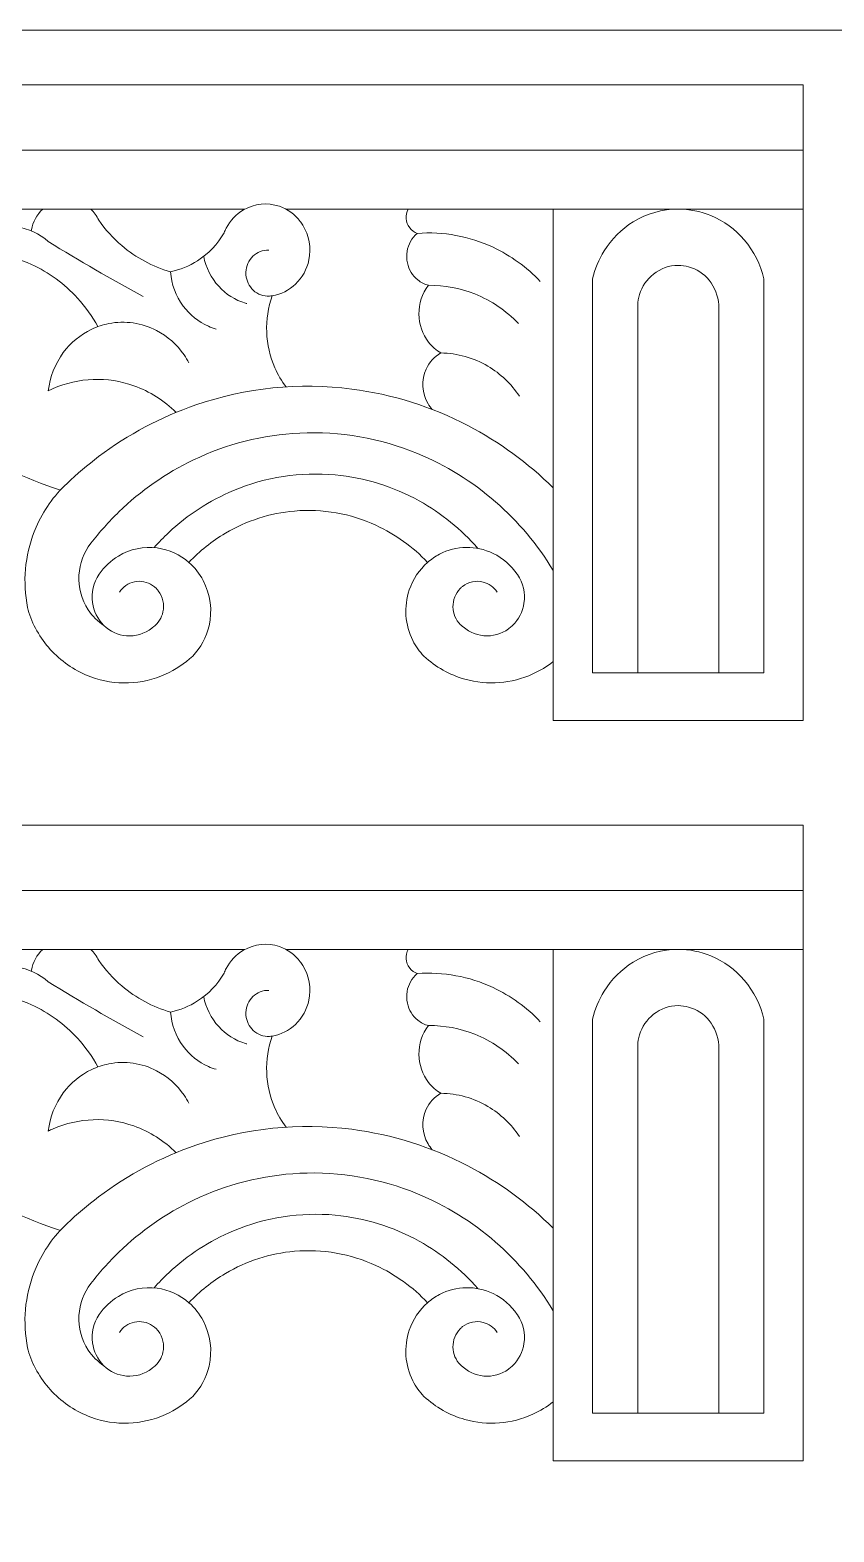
# Model space of a CAD drawing. Header units: millimetres. Extents: x 5151 to 5395, y 762 to 1020.
# Drawn here: x 5324.7 to 5354.1, y 965.2 to 1020 of the extents above; entities that cross this region are included whole.
import ezdxf

# ---------------------------------------------------------------- set-up
doc = ezdxf.new("R2010")
doc.units = ezdxf.units.MM
doc.header["$MEASUREMENT"] = 0
doc.layers.add('SITARA ALL', color=18, linetype='Continuous', true_color=0x000000)

msp = doc.modelspace()

# ---------------------------------------------------------------- linework, layer by layer
at = {"layer": 'SITARA ALL', "lineweight": 9}
for points, knots in [([(5151.033, 1020.027), (5151.033, 1020.027), (5395.033, 1020.027), (5395.033, 1020.027), (5395.033, 1020.027), (5395.033, 898.027), (5395.033, 898.027), (5395.033, 898.027), (5151.033, 898.027), (5151.033, 898.027), (5151.033, 898.027), (5151.033, 1020.027), (5151.033, 1020.027)], [0, 0, 0, 0, 0.25, 0.25, 0.25, 0.5, 0.5, 0.5, 0.75, 0.75, 0.75, 1, 1, 1, 1]), ([(5162.156, 1013.497), (5162.156, 1013.497), (5162.156, 994.845), (5162.156, 994.845), (5162.156, 994.845), (5153.033, 994.845), (5153.033, 994.845), (5153.033, 994.845), (5153.033, 1018.027), (5153.033, 1018.027), (5153.033, 1018.027), (5252.987, 1018.027), (5252.987, 1018.027), (5252.987, 1018.027), (5352.941, 1018.027), (5352.941, 1018.027), (5352.941, 1018.027), (5352.941, 994.845), (5352.941, 994.845), (5352.941, 994.845), (5343.818, 994.845), (5343.818, 994.845), (5343.818, 994.845), (5343.818, 1013.497), (5343.818, 1013.497)], [0, 0, 0, 0, 0.111111, 0.111111, 0.111111, 0.222222, 0.222222, 0.222222, 0.333333, 0.333333, 0.333333, 0.444444, 0.444444, 0.444444, 0.555556, 0.555556, 0.555556, 0.666667, 0.666667, 0.666667, 0.777778, 0.777778, 0.777778, 1, 1, 1, 1]), ([(5153.033, 1015.646), (5153.033, 1015.646), (5252.987, 1015.646), (5252.987, 1015.646), (5252.987, 1015.646), (5352.941, 1015.646), (5352.941, 1015.646)], [0, 0, 0, 0, 0.333333, 0.333333, 0.333333, 1, 1, 1, 1]), ([(5325.827, 1003.248), (5324.518, 1003.657), (5323.281, 1004.268), (5322.162, 1005.06), (5321.094, 1005.814), (5320.142, 1006.719), (5319.334, 1007.746), (5318.784, 1008.445), (5318.303, 1009.196), (5317.896, 1009.987), (5317.632, 1009.833), (5317.42, 1009.603), (5317.288, 1009.327), (5317.179, 1009.102), (5317.125, 1008.856), (5317.128, 1008.607), (5317.004, 1009.351), (5316.719, 1010.059), (5316.294, 1010.683), (5315.939, 1011.204), (5315.489, 1011.653), (5314.967, 1012.007), (5314.386, 1012.243), (5313.862, 1012.601), (5313.431, 1013.056), (5313.177, 1013.323), (5312.957, 1013.621), (5312.775, 1013.941), (5312.375, 1013.329), (5312.124, 1012.631), (5312.043, 1011.903), (5311.944, 1011.035), (5312.089, 1010.157), (5312.461, 1009.367), (5312.571, 1009.134), (5312.7, 1008.911), (5312.847, 1008.7), (5312.707, 1008.601), (5312.617, 1008.447), (5312.598, 1008.277), (5312.59, 1008.208), (5312.594, 1008.138), (5312.61, 1008.07)], [0, 0, 0, 0, 0.066667, 0.066667, 0.066667, 0.133333, 0.133333, 0.133333, 0.2, 0.2, 0.2, 0.266667, 0.266667, 0.266667, 0.333333, 0.333333, 0.333333, 0.4, 0.4, 0.4, 0.466667, 0.466667, 0.466667, 0.533333, 0.533333, 0.533333, 0.6, 0.6, 0.6, 0.666667, 0.666667, 0.666667, 0.733333, 0.733333, 0.733333, 0.8, 0.8, 0.8, 0.866667, 0.866667, 0.866667, 1, 1, 1, 1]), ([(5325.184, 1013.497), (5324.968, 1013.294), (5324.824, 1013.027), (5324.773, 1012.736), (5324.773, 1012.736), (5324.768, 1012.703), (5324.768, 1012.703)], [0, 0, 0, 0, 0.333333, 0.333333, 0.333333, 1, 1, 1, 1]), ([(5329.848, 1011.211), (5329.194, 1011.397), (5328.587, 1011.722), (5328.07, 1012.164), (5327.75, 1012.437), (5327.467, 1012.75), (5327.228, 1013.096), (5327.156, 1013.246), (5327.056, 1013.383), (5326.934, 1013.497)], [0, 0, 0, 0, 0.25, 0.25, 0.25, 0.5, 0.5, 0.5, 1, 1, 1, 1]), ([(5333.436, 1012.002), (5333.221, 1012.008), (5333.012, 1011.927), (5332.858, 1011.777), (5332.702, 1011.624), (5332.61, 1011.417), (5332.601, 1011.199), (5332.6, 1011.165), (5332.6, 1011.13), (5332.603, 1011.096), (5332.618, 1010.883), (5332.713, 1010.683), (5332.869, 1010.537), (5333.029, 1010.386), (5333.245, 1010.309), (5333.464, 1010.323), (5333.497, 1010.325), (5333.53, 1010.33), (5333.562, 1010.336), (5333.882, 1010.389), (5334.178, 1010.537), (5334.411, 1010.761), (5334.658, 1010.999), (5334.828, 1011.305), (5334.898, 1011.641), (5334.99, 1012.078), (5334.91, 1012.534), (5334.675, 1012.914), (5334.646, 1012.96), (5334.616, 1013.004), (5334.583, 1013.047), (5334.389, 1013.302), (5334.124, 1013.494), (5333.821, 1013.599), (5333.387, 1013.747), (5332.909, 1013.7), (5332.513, 1013.467), (5332.243, 1013.308), (5332.023, 1013.076), (5331.879, 1012.798), (5331.851, 1012.744), (5331.826, 1012.688), (5331.804, 1012.632), (5331.567, 1012.22), (5331.236, 1011.871), (5330.838, 1011.614), (5330.536, 1011.419), (5330.2, 1011.282), (5329.848, 1011.211), (5329.882, 1010.76), (5330.043, 1010.327), (5330.311, 1009.962), (5330.549, 1009.639), (5330.866, 1009.385), (5331.232, 1009.223), (5331.324, 1009.182), (5331.419, 1009.148), (5331.516, 1009.121)], [0, 0, 0, 0, 0.05, 0.05, 0.05, 0.1, 0.1, 0.1, 0.15, 0.15, 0.15, 0.2, 0.2, 0.2, 0.25, 0.25, 0.25, 0.3, 0.3, 0.3, 0.35, 0.35, 0.35, 0.4, 0.4, 0.4, 0.45, 0.45, 0.45, 0.5, 0.5, 0.5, 0.55, 0.55, 0.55, 0.6, 0.6, 0.6, 0.65, 0.65, 0.65, 0.7, 0.7, 0.7, 0.75, 0.75, 0.75, 0.8, 0.8, 0.8, 0.85, 0.85, 0.85, 0.9, 0.9, 0.9, 1, 1, 1, 1]), ([(5338.526, 1013.497), (5338.409, 1013.279), (5338.429, 1013.013), (5338.578, 1012.815), (5338.647, 1012.722), (5338.743, 1012.652), (5338.852, 1012.612), (5339.803, 1012.684), (5340.757, 1012.509), (5341.62, 1012.104), (5342.268, 1011.801), (5342.853, 1011.378), (5343.344, 1010.859)], [0, 0, 0, 0, 0.2, 0.2, 0.2, 0.4, 0.4, 0.4, 0.6, 0.6, 0.6, 1, 1, 1, 1]), ([(5351.507, 996.586), (5351.507, 996.586), (5351.507, 1010.949), (5351.507, 1010.949), (5351.385, 1011.473), (5351.14, 1011.96), (5350.791, 1012.371), (5350.461, 1012.759), (5350.045, 1013.063), (5349.575, 1013.259), (5349.196, 1013.416), (5348.79, 1013.497), (5348.38, 1013.497), (5347.801, 1013.496), (5347.234, 1013.336), (5346.742, 1013.033), (5346.31, 1012.767), (5345.946, 1012.405), (5345.678, 1011.974), (5345.481, 1011.658), (5345.337, 1011.312), (5345.252, 1010.949), (5345.252, 1010.949), (5345.252, 996.586), (5345.252, 996.586), (5345.252, 996.586), (5351.507, 996.586), (5351.507, 996.586)], [0, 0, 0, 0, 0.111111, 0.111111, 0.111111, 0.222222, 0.222222, 0.222222, 0.333333, 0.333333, 0.333333, 0.444444, 0.444444, 0.444444, 0.555556, 0.555556, 0.555556, 0.666667, 0.666667, 0.666667, 0.777778, 0.777778, 0.777778, 0.888889, 0.888889, 0.888889, 1, 1, 1, 1]), ([(5328.856, 1010.308), (5327.679, 1010.941), (5326.522, 1011.611), (5325.386, 1012.315), (5325.061, 1012.603), (5324.66, 1012.789), (5324.231, 1012.852), (5323.73, 1012.924), (5323.219, 1012.822), (5322.785, 1012.562), (5322.5, 1012.391), (5322.256, 1012.161), (5322.068, 1011.887), (5322.989, 1012.002), (5323.925, 1011.86), (5324.77, 1011.477), (5325.408, 1011.187), (5325.981, 1010.77), (5326.454, 1010.252), (5326.744, 1009.936), (5326.994, 1009.586), (5327.2, 1009.21)], [0, 0, 0, 0, 0.125, 0.125, 0.125, 0.25, 0.25, 0.25, 0.375, 0.375, 0.375, 0.5, 0.5, 0.5, 0.625, 0.625, 0.625, 0.75, 0.75, 0.75, 1, 1, 1, 1]), ([(5338.852, 1012.612), (5338.657, 1012.444), (5338.527, 1012.213), (5338.485, 1011.959), (5338.462, 1011.817), (5338.465, 1011.672), (5338.496, 1011.532), (5338.548, 1011.288), (5338.682, 1011.07), (5338.875, 1010.913), (5338.99, 1010.82), (5339.123, 1010.753), (5339.266, 1010.716)], [0, 0, 0, 0, 0.2, 0.2, 0.2, 0.4, 0.4, 0.4, 0.6, 0.6, 0.6, 1, 1, 1, 1]), ([(5331.059, 1011.771), (5331.139, 1011.364), (5331.329, 1010.987), (5331.607, 1010.68), (5331.871, 1010.389), (5332.21, 1010.176), (5332.586, 1010.062), (5332.603, 1010.057), (5332.619, 1010.053), (5332.636, 1010.048)], [0, 0, 0, 0, 0.25, 0.25, 0.25, 0.5, 0.5, 0.5, 1, 1, 1, 1]), ([(5349.859, 996.586), (5349.859, 996.586), (5349.859, 1009.999), (5349.859, 1009.999), (5349.84, 1010.33), (5349.717, 1010.647), (5349.507, 1010.905), (5349.314, 1011.14), (5349.053, 1011.31), (5348.76, 1011.392), (5348.636, 1011.426), (5348.508, 1011.443), (5348.38, 1011.443), (5348.052, 1011.443), (5347.735, 1011.331), (5347.479, 1011.127), (5347.237, 1010.934), (5347.059, 1010.672), (5346.969, 1010.377), (5346.931, 1010.254), (5346.908, 1010.127), (5346.901, 1009.999), (5346.901, 1009.999), (5346.901, 996.586), (5346.901, 996.586)], [0, 0, 0, 0, 0.111111, 0.111111, 0.111111, 0.222222, 0.222222, 0.222222, 0.333333, 0.333333, 0.333333, 0.444444, 0.444444, 0.444444, 0.555556, 0.555556, 0.555556, 0.666667, 0.666667, 0.666667, 0.777778, 0.777778, 0.777778, 1, 1, 1, 1]), ([(5342.55, 1009.321), (5342.102, 1009.791), (5341.56, 1010.159), (5340.958, 1010.401), (5340.42, 1010.617), (5339.846, 1010.724), (5339.266, 1010.716), (5339.034, 1010.415), (5338.91, 1010.044), (5338.915, 1009.664), (5338.918, 1009.294), (5339.042, 1008.935), (5339.269, 1008.643), (5339.392, 1008.484), (5339.543, 1008.35), (5339.716, 1008.248)], [0, 0, 0, 0, 0.166667, 0.166667, 0.166667, 0.333333, 0.333333, 0.333333, 0.5, 0.5, 0.5, 0.666667, 0.666667, 0.666667, 1, 1, 1, 1]), ([(5333.562, 1010.336), (5333.258, 1009.479), (5333.292, 1008.539), (5333.658, 1007.707), (5333.766, 1007.46), (5333.903, 1007.226), (5334.066, 1007.011)], [0, 0, 0, 0, 0.333333, 0.333333, 0.333333, 1, 1, 1, 1]), ([(5330.05, 1006.081), (5329.616, 1006.515), (5329.091, 1006.848), (5328.512, 1007.054), (5327.551, 1007.395), (5326.498, 1007.358), (5325.563, 1006.95), (5325.503, 1006.924), (5325.444, 1006.897), (5325.386, 1006.868), (5325.444, 1007.373), (5325.634, 1007.854), (5325.936, 1008.263), (5326.206, 1008.627), (5326.561, 1008.92), (5326.971, 1009.114), (5327.169, 1009.208), (5327.378, 1009.277), (5327.593, 1009.32), (5328.186, 1009.437), (5328.802, 1009.349), (5329.338, 1009.07), (5329.741, 1008.86), (5330.086, 1008.554), (5330.343, 1008.18), (5330.407, 1008.086), (5330.466, 1007.988), (5330.519, 1007.888)], [0, 0, 0, 0, 0.1, 0.1, 0.1, 0.2, 0.2, 0.2, 0.3, 0.3, 0.3, 0.4, 0.4, 0.4, 0.5, 0.5, 0.5, 0.6, 0.6, 0.6, 0.7, 0.7, 0.7, 0.8, 0.8, 0.8, 1, 1, 1, 1]), ([(5342.584, 1006.674), (5342.288, 1007.119), (5341.895, 1007.493), (5341.435, 1007.766), (5340.914, 1008.076), (5340.321, 1008.242), (5339.716, 1008.248), (5339.482, 1008.113), (5339.296, 1007.909), (5339.184, 1007.663), (5338.996, 1007.257), (5339.02, 1006.784), (5339.248, 1006.399), (5339.293, 1006.323), (5339.346, 1006.251), (5339.405, 1006.186)], [0, 0, 0, 0, 0.166667, 0.166667, 0.166667, 0.333333, 0.333333, 0.333333, 0.5, 0.5, 0.5, 0.666667, 0.666667, 0.666667, 1, 1, 1, 1]), ([(5343.818, 1003.327), (5342.898, 1004.235), (5341.848, 1005.001), (5340.702, 1005.599), (5339.379, 1006.29), (5337.945, 1006.741), (5336.465, 1006.933), (5334.549, 1007.18), (5332.602, 1006.982), (5330.775, 1006.354), (5329.499, 1005.915), (5328.3, 1005.279), (5327.223, 1004.467), (5326.82, 1004.164), (5326.436, 1003.839), (5326.071, 1003.492), (5325.588, 1003.042), (5325.203, 1002.497), (5324.941, 1001.891), (5324.567, 1001.025), (5324.448, 1000.07), (5324.601, 999.139), (5324.62, 999.02), (5324.644, 998.902), (5324.672, 998.785), (5324.853, 998.253), (5325.146, 997.767), (5325.533, 997.36), (5325.925, 996.948), (5326.406, 996.631), (5326.94, 996.434), (5327.825, 996.11), (5328.801, 996.144), (5329.66, 996.532), (5330.026, 996.696), (5330.363, 996.92), (5330.658, 997.193), (5330.953, 997.499), (5331.16, 997.881), (5331.255, 998.296), (5331.385, 998.857), (5331.308, 999.446), (5331.039, 999.955), (5330.908, 1000.203), (5330.732, 1000.425), (5330.521, 1000.61), (5330.196, 1000.895), (5329.794, 1001.079), (5329.365, 1001.138), (5328.873, 1001.203), (5328.373, 1001.099), (5327.949, 1000.841), (5327.67, 1000.672), (5327.431, 1000.445), (5327.248, 1000.176), (5327.039, 999.876), (5326.95, 999.509), (5326.999, 999.147), (5327.04, 998.835), (5327.183, 998.546), (5327.405, 998.323), (5327.405, 998.323), (5327.418, 998.31), (5327.418, 998.31), (5327.639, 998.094), (5327.928, 997.961), (5328.236, 997.934), (5328.57, 997.905), (5328.902, 998.004), (5329.167, 998.21), (5329.187, 998.225), (5329.207, 998.241), (5329.226, 998.258), (5329.404, 998.392), (5329.528, 998.585), (5329.574, 998.804), (5329.633, 999.075), (5329.569, 999.359), (5329.399, 999.579), (5329.378, 999.606), (5329.355, 999.632), (5329.331, 999.657), (5329.166, 999.827), (5328.939, 999.922), (5328.702, 999.921), (5328.468, 999.918), (5328.245, 999.821), (5328.084, 999.652), (5328.047, 999.613), (5328.013, 999.572), (5327.983, 999.527)], [0, 0, 0, 0, 0.032258, 0.032258, 0.032258, 0.064516, 0.064516, 0.064516, 0.096774, 0.096774, 0.096774, 0.129032, 0.129032, 0.129032, 0.16129, 0.16129, 0.16129, 0.193548, 0.193548, 0.193548, 0.225806, 0.225806, 0.225806, 0.258065, 0.258065, 0.258065, 0.290323, 0.290323, 0.290323, 0.322581, 0.322581, 0.322581, 0.354839, 0.354839, 0.354839, 0.387097, 0.387097, 0.387097, 0.419355, 0.419355, 0.419355, 0.451613, 0.451613, 0.451613, 0.483871, 0.483871, 0.483871, 0.516129, 0.516129, 0.516129, 0.548387, 0.548387, 0.548387, 0.580645, 0.580645, 0.580645, 0.612903, 0.612903, 0.612903, 0.645161, 0.645161, 0.645161, 0.677419, 0.677419, 0.677419, 0.709677, 0.709677, 0.709677, 0.741935, 0.741935, 0.741935, 0.774194, 0.774194, 0.774194, 0.806452, 0.806452, 0.806452, 0.83871, 0.83871, 0.83871, 0.870968, 0.870968, 0.870968, 0.903226, 0.903226, 0.903226, 0.935484, 0.935484, 0.935484, 1, 1, 1, 1]), ([(5343.818, 1000.316), (5343.249, 1001.255), (5342.538, 1002.1), (5341.71, 1002.822), (5340.863, 1003.56), (5339.902, 1004.155), (5338.863, 1004.583), (5337.502, 1005.143), (5336.035, 1005.398), (5334.565, 1005.329), (5333.219, 1005.264), (5331.9, 1004.931), (5330.685, 1004.348), (5329.683, 1003.866), (5328.764, 1003.227), (5327.965, 1002.454), (5327.597, 1002.097), (5327.255, 1001.715), (5326.941, 1001.31), (5326.68, 1000.975), (5326.528, 1000.569), (5326.506, 1000.145), (5326.48, 999.697), (5326.6, 999.252), (5326.848, 998.878), (5326.997, 998.652), (5327.192, 998.459), (5327.418, 998.31)], [0, 0, 0, 0, 0.1, 0.1, 0.1, 0.2, 0.2, 0.2, 0.3, 0.3, 0.3, 0.4, 0.4, 0.4, 0.5, 0.5, 0.5, 0.6, 0.6, 0.6, 0.7, 0.7, 0.7, 0.8, 0.8, 0.8, 1, 1, 1, 1]), ([(5341.07, 1001.121), (5340.46, 1001.817), (5339.736, 1002.402), (5338.927, 1002.852), (5337.981, 1003.378), (5336.937, 1003.701), (5335.859, 1003.802), (5334.592, 1003.918), (5333.317, 1003.722), (5332.144, 1003.229), (5331.273, 1002.863), (5330.474, 1002.345), (5329.784, 1001.699), (5329.598, 1001.524), (5329.419, 1001.341), (5329.25, 1001.15)], [0, 0, 0, 0, 0.166667, 0.166667, 0.166667, 0.333333, 0.333333, 0.333333, 0.5, 0.5, 0.5, 0.666667, 0.666667, 0.666667, 1, 1, 1, 1]), ([(5339.232, 1000.61), (5338.697, 1001.178), (5338.057, 1001.637), (5337.348, 1001.964), (5336.419, 1002.393), (5335.394, 1002.572), (5334.374, 1002.485), (5333.483, 1002.408), (5332.621, 1002.131), (5331.852, 1001.674), (5331.361, 1001.383), (5330.913, 1001.025), (5330.521, 1000.61)], [0, 0, 0, 0, 0.2, 0.2, 0.2, 0.4, 0.4, 0.4, 0.6, 0.6, 0.6, 1, 1, 1, 1]), ([(5341.77, 999.527), (5341.651, 999.707), (5341.47, 999.837), (5341.261, 999.893), (5341, 999.961), (5340.722, 999.903), (5340.51, 999.735), (5340.479, 999.711), (5340.45, 999.685), (5340.422, 999.657), (5340.249, 999.478), (5340.154, 999.237), (5340.159, 998.988), (5340.162, 998.744), (5340.26, 998.512), (5340.433, 998.339), (5340.463, 998.31), (5340.494, 998.283), (5340.528, 998.258), (5340.771, 998.046), (5341.082, 997.929), (5341.405, 997.929), (5341.725, 997.93), (5342.034, 998.046), (5342.276, 998.256), (5342.296, 998.273), (5342.316, 998.291), (5342.335, 998.31), (5342.559, 998.528), (5342.705, 998.814), (5342.751, 999.123), (5342.807, 999.488), (5342.722, 999.86), (5342.513, 1000.165), (5342.513, 1000.165), (5342.505, 1000.176), (5342.505, 1000.176), (5342.283, 1000.503), (5341.98, 1000.766), (5341.625, 1000.939), (5341.005, 1001.24), (5340.28, 1001.229), (5339.67, 1000.909), (5339.513, 1000.827), (5339.366, 1000.726), (5339.232, 1000.61), (5338.925, 1000.339), (5338.695, 999.993), (5338.564, 999.606), (5338.358, 998.997), (5338.404, 998.332), (5338.693, 997.759), (5338.798, 997.551), (5338.934, 997.36), (5339.096, 997.193), (5339.522, 996.797), (5340.035, 996.508), (5340.594, 996.35), (5341.418, 996.117), (5342.298, 996.185), (5343.076, 996.542), (5343.34, 996.663), (5343.589, 996.815), (5343.818, 996.995)], [0, 0, 0, 0, 0.045455, 0.045455, 0.045455, 0.090909, 0.090909, 0.090909, 0.136364, 0.136364, 0.136364, 0.181818, 0.181818, 0.181818, 0.227273, 0.227273, 0.227273, 0.272727, 0.272727, 0.272727, 0.318182, 0.318182, 0.318182, 0.363636, 0.363636, 0.363636, 0.409091, 0.409091, 0.409091, 0.454545, 0.454545, 0.454545, 0.5, 0.5, 0.5, 0.545455, 0.545455, 0.545455, 0.590909, 0.590909, 0.590909, 0.636364, 0.636364, 0.636364, 0.681818, 0.681818, 0.681818, 0.727273, 0.727273, 0.727273, 0.772727, 0.772727, 0.772727, 0.818182, 0.818182, 0.818182, 0.863636, 0.863636, 0.863636, 0.909091, 0.909091, 0.909091, 1, 1, 1, 1]), ([(5162.156, 986.497), (5162.156, 986.497), (5162.156, 967.845), (5162.156, 967.845), (5162.156, 967.845), (5153.033, 967.845), (5153.033, 967.845), (5153.033, 967.845), (5153.033, 991.027), (5153.033, 991.027), (5153.033, 991.027), (5252.987, 991.027), (5252.987, 991.027), (5252.987, 991.027), (5352.941, 991.027), (5352.941, 991.027), (5352.941, 991.027), (5352.941, 967.845), (5352.941, 967.845), (5352.941, 967.845), (5343.818, 967.845), (5343.818, 967.845), (5343.818, 967.845), (5343.818, 986.497), (5343.818, 986.497)], [0, 0, 0, 0, 0.111111, 0.111111, 0.111111, 0.222222, 0.222222, 0.222222, 0.333333, 0.333333, 0.333333, 0.444444, 0.444444, 0.444444, 0.555556, 0.555556, 0.555556, 0.666667, 0.666667, 0.666667, 0.777778, 0.777778, 0.777778, 1, 1, 1, 1]), ([(5153.033, 988.646), (5153.033, 988.646), (5252.987, 988.646), (5252.987, 988.646), (5252.987, 988.646), (5352.941, 988.646), (5352.941, 988.646)], [0, 0, 0, 0, 0.333333, 0.333333, 0.333333, 1, 1, 1, 1]), ([(5325.827, 976.248), (5324.518, 976.657), (5323.281, 977.268), (5322.162, 978.059), (5321.094, 978.813), (5320.142, 979.719), (5319.334, 980.746), (5318.784, 981.445), (5318.303, 982.196), (5317.896, 982.987), (5317.632, 982.833), (5317.42, 982.603), (5317.288, 982.327), (5317.179, 982.102), (5317.125, 981.856), (5317.128, 981.607), (5317.004, 982.351), (5316.719, 983.059), (5316.294, 983.683), (5315.939, 984.204), (5315.489, 984.652), (5314.967, 985.006), (5314.386, 985.243), (5313.862, 985.601), (5313.431, 986.056), (5313.177, 986.323), (5312.957, 986.621), (5312.775, 986.941), (5312.375, 986.329), (5312.124, 985.631), (5312.043, 984.903), (5311.944, 984.035), (5312.089, 983.157), (5312.461, 982.367), (5312.571, 982.134), (5312.7, 981.911), (5312.847, 981.7), (5312.707, 981.601), (5312.617, 981.447), (5312.598, 981.277), (5312.59, 981.208), (5312.594, 981.138), (5312.61, 981.07)], [0, 0, 0, 0, 0.066667, 0.066667, 0.066667, 0.133333, 0.133333, 0.133333, 0.2, 0.2, 0.2, 0.266667, 0.266667, 0.266667, 0.333333, 0.333333, 0.333333, 0.4, 0.4, 0.4, 0.466667, 0.466667, 0.466667, 0.533333, 0.533333, 0.533333, 0.6, 0.6, 0.6, 0.666667, 0.666667, 0.666667, 0.733333, 0.733333, 0.733333, 0.8, 0.8, 0.8, 0.866667, 0.866667, 0.866667, 1, 1, 1, 1]), ([(5333.436, 985.002), (5333.221, 985.008), (5333.012, 984.927), (5332.858, 984.777), (5332.702, 984.624), (5332.61, 984.417), (5332.601, 984.199), (5332.6, 984.165), (5332.6, 984.13), (5332.603, 984.096), (5332.618, 983.883), (5332.713, 983.683), (5332.869, 983.537), (5333.029, 983.386), (5333.245, 983.309), (5333.464, 983.323), (5333.497, 983.325), (5333.53, 983.33), (5333.562, 983.336), (5333.882, 983.389), (5334.178, 983.537), (5334.411, 983.761), (5334.658, 983.999), (5334.828, 984.305), (5334.898, 984.641), (5334.99, 985.078), (5334.91, 985.534), (5334.675, 985.914), (5334.646, 985.96), (5334.616, 986.004), (5334.583, 986.047), (5334.389, 986.302), (5334.124, 986.494), (5333.821, 986.598), (5333.387, 986.747), (5332.909, 986.7), (5332.513, 986.467), (5332.243, 986.308), (5332.023, 986.076), (5331.879, 985.798), (5331.851, 985.744), (5331.826, 985.688), (5331.804, 985.631), (5331.567, 985.22), (5331.236, 984.871), (5330.838, 984.614), (5330.536, 984.419), (5330.2, 984.282), (5329.848, 984.211), (5329.882, 983.76), (5330.043, 983.327), (5330.311, 982.962), (5330.549, 982.639), (5330.866, 982.384), (5331.232, 982.223), (5331.324, 982.182), (5331.419, 982.148), (5331.516, 982.121)], [0, 0, 0, 0, 0.05, 0.05, 0.05, 0.1, 0.1, 0.1, 0.15, 0.15, 0.15, 0.2, 0.2, 0.2, 0.25, 0.25, 0.25, 0.3, 0.3, 0.3, 0.35, 0.35, 0.35, 0.4, 0.4, 0.4, 0.45, 0.45, 0.45, 0.5, 0.5, 0.5, 0.55, 0.55, 0.55, 0.6, 0.6, 0.6, 0.65, 0.65, 0.65, 0.7, 0.7, 0.7, 0.75, 0.75, 0.75, 0.8, 0.8, 0.8, 0.85, 0.85, 0.85, 0.9, 0.9, 0.9, 1, 1, 1, 1]), ([(5325.184, 986.497), (5324.968, 986.294), (5324.824, 986.027), (5324.773, 985.736), (5324.773, 985.736), (5324.768, 985.703), (5324.768, 985.703)], [0, 0, 0, 0, 0.333333, 0.333333, 0.333333, 1, 1, 1, 1]), ([(5329.848, 984.211), (5329.194, 984.397), (5328.587, 984.722), (5328.07, 985.164), (5327.75, 985.437), (5327.467, 985.75), (5327.228, 986.095), (5327.156, 986.246), (5327.056, 986.382), (5326.934, 986.497)], [0, 0, 0, 0, 0.25, 0.25, 0.25, 0.5, 0.5, 0.5, 1, 1, 1, 1]), ([(5338.526, 986.497), (5338.409, 986.279), (5338.429, 986.013), (5338.578, 985.815), (5338.647, 985.722), (5338.743, 985.652), (5338.852, 985.612), (5339.803, 985.684), (5340.757, 985.509), (5341.62, 985.104), (5342.268, 984.801), (5342.853, 984.378), (5343.344, 983.859)], [0, 0, 0, 0, 0.2, 0.2, 0.2, 0.4, 0.4, 0.4, 0.6, 0.6, 0.6, 1, 1, 1, 1]), ([(5351.507, 969.586), (5351.507, 969.586), (5351.507, 983.949), (5351.507, 983.949), (5351.385, 984.473), (5351.14, 984.96), (5350.791, 985.37), (5350.461, 985.758), (5350.045, 986.063), (5349.575, 986.258), (5349.196, 986.416), (5348.79, 986.497), (5348.38, 986.497), (5347.801, 986.496), (5347.234, 986.336), (5346.742, 986.032), (5346.31, 985.767), (5345.946, 985.405), (5345.678, 984.974), (5345.481, 984.658), (5345.337, 984.311), (5345.252, 983.949), (5345.252, 983.949), (5345.252, 969.586), (5345.252, 969.586), (5345.252, 969.586), (5351.507, 969.586), (5351.507, 969.586)], [0, 0, 0, 0, 0.111111, 0.111111, 0.111111, 0.222222, 0.222222, 0.222222, 0.333333, 0.333333, 0.333333, 0.444444, 0.444444, 0.444444, 0.555556, 0.555556, 0.555556, 0.666667, 0.666667, 0.666667, 0.777778, 0.777778, 0.777778, 0.888889, 0.888889, 0.888889, 1, 1, 1, 1]), ([(5328.856, 983.308), (5327.679, 983.941), (5326.522, 984.611), (5325.386, 985.315), (5325.061, 985.603), (5324.66, 985.789), (5324.231, 985.852), (5323.73, 985.924), (5323.219, 985.822), (5322.785, 985.561), (5322.5, 985.391), (5322.256, 985.161), (5322.068, 984.887), (5322.989, 985.002), (5323.925, 984.86), (5324.77, 984.476), (5325.408, 984.186), (5325.981, 983.77), (5326.454, 983.252), (5326.744, 982.936), (5326.994, 982.586), (5327.2, 982.21)], [0, 0, 0, 0, 0.125, 0.125, 0.125, 0.25, 0.25, 0.25, 0.375, 0.375, 0.375, 0.5, 0.5, 0.5, 0.625, 0.625, 0.625, 0.75, 0.75, 0.75, 1, 1, 1, 1]), ([(5338.852, 985.612), (5338.657, 985.444), (5338.527, 985.213), (5338.485, 984.959), (5338.462, 984.817), (5338.465, 984.672), (5338.496, 984.532), (5338.548, 984.288), (5338.682, 984.07), (5338.875, 983.913), (5338.99, 983.82), (5339.123, 983.753), (5339.266, 983.716)], [0, 0, 0, 0, 0.2, 0.2, 0.2, 0.4, 0.4, 0.4, 0.6, 0.6, 0.6, 1, 1, 1, 1]), ([(5331.059, 984.771), (5331.139, 984.364), (5331.329, 983.987), (5331.607, 983.68), (5331.871, 983.389), (5332.21, 983.176), (5332.586, 983.062), (5332.603, 983.057), (5332.619, 983.052), (5332.636, 983.048)], [0, 0, 0, 0, 0.25, 0.25, 0.25, 0.5, 0.5, 0.5, 1, 1, 1, 1]), ([(5349.859, 969.586), (5349.859, 969.586), (5349.859, 982.998), (5349.859, 982.998), (5349.84, 983.33), (5349.717, 983.647), (5349.507, 983.905), (5349.314, 984.14), (5349.053, 984.31), (5348.76, 984.392), (5348.636, 984.426), (5348.508, 984.443), (5348.38, 984.443), (5348.052, 984.443), (5347.735, 984.331), (5347.479, 984.127), (5347.237, 983.934), (5347.059, 983.672), (5346.969, 983.377), (5346.931, 983.254), (5346.908, 983.127), (5346.901, 982.998), (5346.901, 982.998), (5346.901, 969.586), (5346.901, 969.586)], [0, 0, 0, 0, 0.111111, 0.111111, 0.111111, 0.222222, 0.222222, 0.222222, 0.333333, 0.333333, 0.333333, 0.444444, 0.444444, 0.444444, 0.555556, 0.555556, 0.555556, 0.666667, 0.666667, 0.666667, 0.777778, 0.777778, 0.777778, 1, 1, 1, 1]), ([(5333.562, 983.336), (5333.258, 982.479), (5333.292, 981.539), (5333.658, 980.707), (5333.766, 980.46), (5333.903, 980.226), (5334.066, 980.011)], [0, 0, 0, 0, 0.333333, 0.333333, 0.333333, 1, 1, 1, 1]), ([(5342.55, 982.321), (5342.102, 982.791), (5341.56, 983.159), (5340.958, 983.401), (5340.42, 983.617), (5339.846, 983.724), (5339.266, 983.716), (5339.034, 983.415), (5338.91, 983.044), (5338.915, 982.664), (5338.918, 982.293), (5339.042, 981.935), (5339.269, 981.642), (5339.392, 981.484), (5339.543, 981.35), (5339.716, 981.248)], [0, 0, 0, 0, 0.166667, 0.166667, 0.166667, 0.333333, 0.333333, 0.333333, 0.5, 0.5, 0.5, 0.666667, 0.666667, 0.666667, 1, 1, 1, 1]), ([(5330.05, 979.081), (5329.616, 979.515), (5329.091, 979.848), (5328.512, 980.054), (5327.551, 980.395), (5326.498, 980.358), (5325.563, 979.95), (5325.503, 979.924), (5325.444, 979.897), (5325.386, 979.868), (5325.444, 980.373), (5325.634, 980.854), (5325.936, 981.263), (5326.206, 981.627), (5326.561, 981.919), (5326.971, 982.114), (5327.169, 982.208), (5327.378, 982.277), (5327.593, 982.32), (5328.186, 982.437), (5328.802, 982.349), (5329.338, 982.07), (5329.741, 981.86), (5330.086, 981.554), (5330.343, 981.179), (5330.407, 981.086), (5330.466, 980.988), (5330.519, 980.888)], [0, 0, 0, 0, 0.1, 0.1, 0.1, 0.2, 0.2, 0.2, 0.3, 0.3, 0.3, 0.4, 0.4, 0.4, 0.5, 0.5, 0.5, 0.6, 0.6, 0.6, 0.7, 0.7, 0.7, 0.8, 0.8, 0.8, 1, 1, 1, 1]), ([(5342.584, 979.674), (5342.288, 980.119), (5341.895, 980.493), (5341.435, 980.766), (5340.914, 981.076), (5340.321, 981.242), (5339.716, 981.248), (5339.482, 981.113), (5339.296, 980.908), (5339.184, 980.663), (5338.996, 980.257), (5339.02, 979.784), (5339.248, 979.399), (5339.293, 979.323), (5339.346, 979.251), (5339.405, 979.186)], [0, 0, 0, 0, 0.166667, 0.166667, 0.166667, 0.333333, 0.333333, 0.333333, 0.5, 0.5, 0.5, 0.666667, 0.666667, 0.666667, 1, 1, 1, 1]), ([(5343.818, 976.327), (5342.898, 977.235), (5341.848, 978.001), (5340.702, 978.599), (5339.379, 979.29), (5337.945, 979.741), (5336.465, 979.933), (5334.549, 980.18), (5332.602, 979.982), (5330.775, 979.354), (5329.499, 978.915), (5328.3, 978.279), (5327.223, 977.467), (5326.82, 977.164), (5326.436, 976.839), (5326.071, 976.492), (5325.588, 976.042), (5325.203, 975.497), (5324.941, 974.891), (5324.567, 974.025), (5324.448, 973.07), (5324.601, 972.139), (5324.62, 972.02), (5324.644, 971.902), (5324.672, 971.784), (5324.853, 971.253), (5325.146, 970.767), (5325.533, 970.36), (5325.925, 969.948), (5326.406, 969.631), (5326.94, 969.434), (5327.825, 969.109), (5328.801, 969.144), (5329.66, 969.531), (5330.026, 969.696), (5330.363, 969.919), (5330.658, 970.192), (5330.953, 970.499), (5331.16, 970.88), (5331.255, 971.296), (5331.385, 971.857), (5331.308, 972.446), (5331.039, 972.955), (5330.908, 973.203), (5330.732, 973.424), (5330.521, 973.609), (5330.196, 973.895), (5329.794, 974.079), (5329.365, 974.138), (5328.873, 974.203), (5328.373, 974.099), (5327.949, 973.841), (5327.67, 973.672), (5327.431, 973.445), (5327.248, 973.176), (5327.039, 972.876), (5326.95, 972.509), (5326.999, 972.147), (5327.04, 971.835), (5327.183, 971.546), (5327.405, 971.323), (5327.405, 971.323), (5327.418, 971.31), (5327.418, 971.31), (5327.639, 971.094), (5327.928, 970.961), (5328.236, 970.934), (5328.57, 970.905), (5328.902, 971.003), (5329.167, 971.21), (5329.187, 971.225), (5329.207, 971.241), (5329.226, 971.258), (5329.404, 971.391), (5329.528, 971.585), (5329.574, 971.803), (5329.633, 972.075), (5329.569, 972.359), (5329.399, 972.579), (5329.378, 972.606), (5329.355, 972.632), (5329.331, 972.657), (5329.166, 972.827), (5328.939, 972.922), (5328.702, 972.921), (5328.468, 972.918), (5328.245, 972.821), (5328.084, 972.652), (5328.047, 972.613), (5328.013, 972.572), (5327.983, 972.527)], [0, 0, 0, 0, 0.032258, 0.032258, 0.032258, 0.064516, 0.064516, 0.064516, 0.096774, 0.096774, 0.096774, 0.129032, 0.129032, 0.129032, 0.16129, 0.16129, 0.16129, 0.193548, 0.193548, 0.193548, 0.225806, 0.225806, 0.225806, 0.258065, 0.258065, 0.258065, 0.290323, 0.290323, 0.290323, 0.322581, 0.322581, 0.322581, 0.354839, 0.354839, 0.354839, 0.387097, 0.387097, 0.387097, 0.419355, 0.419355, 0.419355, 0.451613, 0.451613, 0.451613, 0.483871, 0.483871, 0.483871, 0.516129, 0.516129, 0.516129, 0.548387, 0.548387, 0.548387, 0.580645, 0.580645, 0.580645, 0.612903, 0.612903, 0.612903, 0.645161, 0.645161, 0.645161, 0.677419, 0.677419, 0.677419, 0.709677, 0.709677, 0.709677, 0.741935, 0.741935, 0.741935, 0.774194, 0.774194, 0.774194, 0.806452, 0.806452, 0.806452, 0.83871, 0.83871, 0.83871, 0.870968, 0.870968, 0.870968, 0.903226, 0.903226, 0.903226, 0.935484, 0.935484, 0.935484, 1, 1, 1, 1]), ([(5343.818, 973.316), (5343.249, 974.255), (5342.538, 975.1), (5341.71, 975.822), (5340.863, 976.56), (5339.902, 977.155), (5338.863, 977.583), (5337.502, 978.143), (5336.035, 978.398), (5334.565, 978.329), (5333.219, 978.264), (5331.9, 977.931), (5330.685, 977.348), (5329.683, 976.866), (5328.764, 976.227), (5327.965, 975.453), (5327.597, 975.097), (5327.255, 974.715), (5326.941, 974.31), (5326.68, 973.975), (5326.528, 973.569), (5326.506, 973.145), (5326.48, 972.697), (5326.6, 972.252), (5326.848, 971.878), (5326.997, 971.652), (5327.192, 971.459), (5327.418, 971.31)], [0, 0, 0, 0, 0.1, 0.1, 0.1, 0.2, 0.2, 0.2, 0.3, 0.3, 0.3, 0.4, 0.4, 0.4, 0.5, 0.5, 0.5, 0.6, 0.6, 0.6, 0.7, 0.7, 0.7, 0.8, 0.8, 0.8, 1, 1, 1, 1]), ([(5341.07, 974.121), (5340.46, 974.817), (5339.736, 975.402), (5338.927, 975.852), (5337.981, 976.378), (5336.937, 976.701), (5335.859, 976.802), (5334.592, 976.918), (5333.317, 976.722), (5332.144, 976.229), (5331.273, 975.863), (5330.474, 975.345), (5329.784, 974.698), (5329.598, 974.524), (5329.419, 974.341), (5329.25, 974.15)], [0, 0, 0, 0, 0.166667, 0.166667, 0.166667, 0.333333, 0.333333, 0.333333, 0.5, 0.5, 0.5, 0.666667, 0.666667, 0.666667, 1, 1, 1, 1]), ([(5339.232, 973.609), (5338.697, 974.177), (5338.057, 974.637), (5337.348, 974.964), (5336.419, 975.393), (5335.394, 975.572), (5334.374, 975.485), (5333.483, 975.408), (5332.621, 975.131), (5331.852, 974.674), (5331.361, 974.383), (5330.913, 974.025), (5330.521, 973.609)], [0, 0, 0, 0, 0.2, 0.2, 0.2, 0.4, 0.4, 0.4, 0.6, 0.6, 0.6, 1, 1, 1, 1]), ([(5341.77, 972.527), (5341.651, 972.707), (5341.47, 972.837), (5341.261, 972.893), (5341, 972.961), (5340.722, 972.903), (5340.51, 972.735), (5340.479, 972.711), (5340.45, 972.685), (5340.422, 972.657), (5340.249, 972.478), (5340.154, 972.237), (5340.159, 971.988), (5340.162, 971.744), (5340.26, 971.512), (5340.433, 971.339), (5340.463, 971.31), (5340.494, 971.283), (5340.528, 971.258), (5340.771, 971.046), (5341.082, 970.929), (5341.405, 970.929), (5341.725, 970.93), (5342.034, 971.046), (5342.276, 971.256), (5342.296, 971.273), (5342.316, 971.291), (5342.335, 971.31), (5342.559, 971.528), (5342.705, 971.814), (5342.751, 972.122), (5342.807, 972.487), (5342.722, 972.86), (5342.513, 973.165), (5342.513, 973.165), (5342.505, 973.176), (5342.505, 973.176), (5342.283, 973.503), (5341.98, 973.766), (5341.625, 973.939), (5341.005, 974.24), (5340.28, 974.229), (5339.67, 973.909), (5339.513, 973.827), (5339.366, 973.726), (5339.232, 973.609), (5338.925, 973.339), (5338.695, 972.993), (5338.564, 972.606), (5338.358, 971.997), (5338.404, 971.332), (5338.693, 970.759), (5338.798, 970.551), (5338.934, 970.36), (5339.096, 970.192), (5339.522, 969.797), (5340.035, 969.508), (5340.594, 969.349), (5341.418, 969.117), (5342.298, 969.185), (5343.076, 969.542), (5343.34, 969.663), (5343.589, 969.815), (5343.818, 969.995)], [0, 0, 0, 0, 0.045455, 0.045455, 0.045455, 0.090909, 0.090909, 0.090909, 0.136364, 0.136364, 0.136364, 0.181818, 0.181818, 0.181818, 0.227273, 0.227273, 0.227273, 0.272727, 0.272727, 0.272727, 0.318182, 0.318182, 0.318182, 0.363636, 0.363636, 0.363636, 0.409091, 0.409091, 0.409091, 0.454545, 0.454545, 0.454545, 0.5, 0.5, 0.5, 0.545455, 0.545455, 0.545455, 0.590909, 0.590909, 0.590909, 0.636364, 0.636364, 0.636364, 0.681818, 0.681818, 0.681818, 0.727273, 0.727273, 0.727273, 0.772727, 0.772727, 0.772727, 0.818182, 0.818182, 0.818182, 0.863636, 0.863636, 0.863636, 0.909091, 0.909091, 0.909091, 1, 1, 1, 1])]:
    msp.add_open_spline(points, degree=3, knots=knots, dxfattribs=at)
for points in [[(5332.566, 1013.497), (5332.566, 1013.497), (5313.063, 1013.497), (5313.063, 1013.497)], [(5352.941, 1013.497), (5352.941, 1013.497), (5334.054, 1013.497), (5334.054, 1013.497)], [(5332.566, 986.497), (5332.566, 986.497), (5313.063, 986.497), (5313.063, 986.497)], [(5352.941, 986.497), (5352.941, 986.497), (5334.054, 986.497), (5334.054, 986.497)]]:
    msp.add_open_spline(points, degree=3, dxfattribs=at)

doc.saveas('drawing.dxf')
